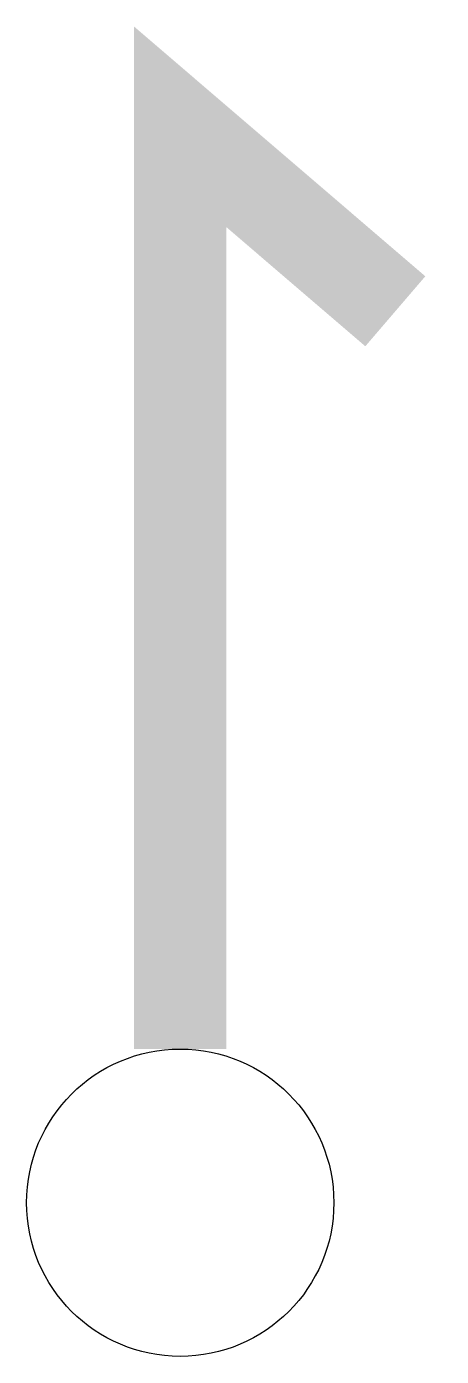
# Model space of a CAD drawing. Extents: x -0.5 to 0.85, y -0.5 to 3.83.
import ezdxf

# ---------------------------------------------------------------- set-up
doc = ezdxf.new("R2010")
doc.units = 0
doc.layers.get('0').update_dxf_attribs({"linetype": 'CONTINUOUS'})

msp = doc.modelspace()

# ---------------------------------------------------------------- linework, layer by layer
at = {"const_width": 0.3}
msp.add_lwpolyline([(0, 0.5), (0, 3.5), (0.7, 2.9)], dxfattribs=at)
msp.add_circle((0, 0), 0.5)

doc.saveas('drawing.dxf')
